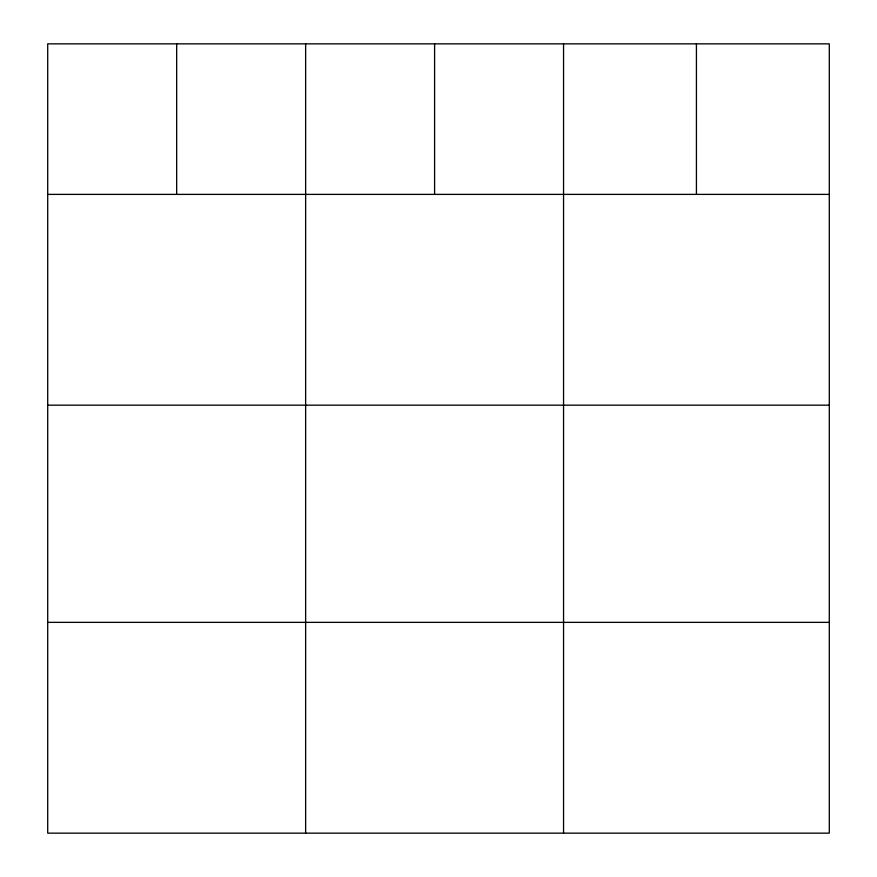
<?xml version="1.0" encoding="UTF-8"?>
<svg xmlns="http://www.w3.org/2000/svg" width="877" height="877" viewBox="0 0 877 877"><rect width="100%" height="100%" fill="white"/><g stroke="black" fill="none" stroke-linecap="round" stroke-linejoin="round"><path stroke-width="1.32" d="M829.291 194.387L829.291 833.15L47.709 833.15L47.709 43.85L829.291 43.85L829.291 194.387L47.709 194.387M47.709 405.174L829.291 405.174M47.709 622.363L829.291 622.363M696.426 43.85L696.426 194.387M563.549 43.85L563.549 833.15M434.597 43.85L434.597 194.387M305.635 43.85L305.635 833.15M176.672 43.85L176.672 194.387"/></g></svg>
